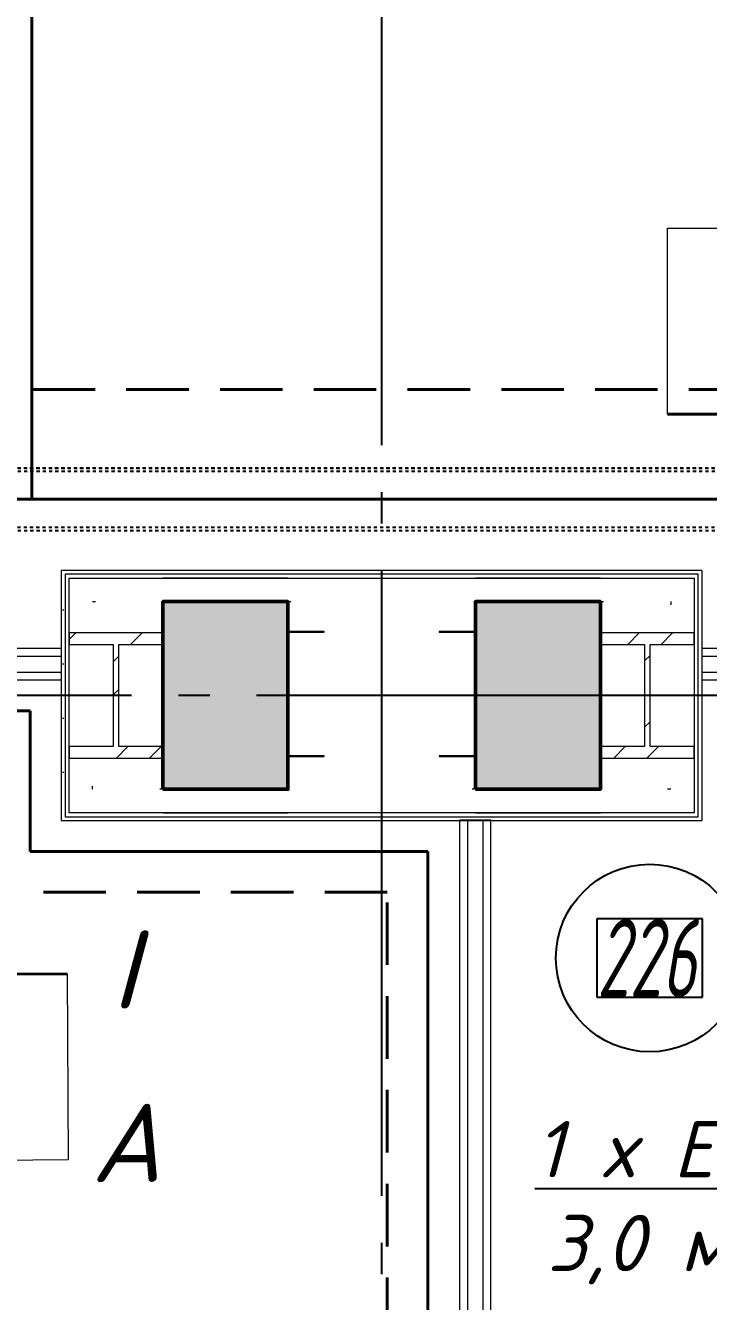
# Model space of a CAD drawing. Header units: millimetres. Extents: x 0 to 1286, y 0 to 420.
# Drawn here: x 206.79 to 228.65, y 260.21 to 301.01 of the extents above; entities that cross this region are included whole.
import ezdxf

# ---------------------------------------------------------------- set-up
doc = ezdxf.new("R2010")
doc.units = ezdxf.units.MM
for name, pattern in [('JIS_02_2.0', [3, 2, -1]), ('ГОСТ 2.303 5', [24, 20, -1.5, 1, -1.5]), ('СПКБ-0000-000-АР#002$0$Achse', [2300, 0, -800, 1500, 0])]:
    doc.linetypes.add(name, pattern=pattern)
for name, color, linetype in [('Viewport2ForCustomObjects_0', 7, 'Continuous'), ('Номер помещения', 7, 'Continuous'), ('СПКБ-0000-000-АР#002$0$Двери ArchiCAD', 7, 'Continuous'), ('СПКБ-0000-000-АР#002$0$Колонны новые', 7, 'Continuous'), ('СПКБ-0000-000-АР#002$0$Колонны существующие', 7, 'Continuous'), ('СПКБ-0000-000-АР#002$0$Стены', 7, 'Continuous'), ('Строительные оси', 7, 'Continuous'), ('ЭМ_ЛОТКИ', 3, 'JIS_02_2.0'), ('ЭО_АВАРИЙНОЕ ОСВЕЩЕНИЕ', 7, 'Continuous'), ('ЭО_РАБОЧЕЕ ОСВЕЩЕНИЕ', 7, 'Continuous')]:
    doc.layers.add(name, color=color, linetype=linetype)
for name, color, linetype, lineweight, true_color in [('СПКБ-0000-000-АР#002$0$Двери ArchiCAD_Ном._пера__161', 7, 'Continuous', 13, 0xe11606), ('СПКБ-0000-000-АР#002$0$Двери ArchiCAD_Ном._пера__23', 7, 'Continuous', 35, 0xff6600), ('СПКБ-0000-000-АР#002$0$Двери ArchiCAD_Ном._пера__3', 7, 'Continuous', 18, 0xff6600), ('СПКБ-0000-000-АР#002$0$Колонны новые_Ном._пера__108', 7, 'Continuous', 13, 0xfd8379), ('СПКБ-0000-000-АР#002$0$Колонны существующие_Ном._пера__102', 7, 'Continuous', 13, 0xcccccc), ('СПКБ-0000-000-АР#002$0$Стены_Ном._пера__161', 7, 'Continuous', 13, 0xe11606), ('СПКБ-0000-000-АР#002$0$Стены_Ном._пера__68', 7, 'Continuous', 20, 0xfd4435)]:
    doc.layers.add(name, color=color, linetype=linetype, lineweight=lineweight, true_color=true_color)
for name, color, linetype, lineweight in [('СПКБ-0000-000-АР#002$0$Колонны новые_Ном._пера__20', 1, 'Continuous', 20), ('СПКБ-0000-000-АР#002$0$Колонны существующие_Ном._пера__141', 7, 'Continuous', 50), ('СПКБ-0000-000-АР#002$0$Стены_Ном._пера__1', 7, 'Continuous', 13), ('СПКБ-0000-000-АР#002$0$Стены_Ном._пера__20', 1, 'Continuous', 20)]:
    doc.layers.add(name, color=color, linetype=linetype, lineweight=lineweight)
doc.styles.add('1.8', font='isocpeui.ttf', dxfattribs={"height": 1.8})
doc.styles.add('2.5', font='isocpeui.ttf')
doc.styles.add('CustomTextStyle33', font='isocpeui.ttf', dxfattribs={"width": 0.608174, "height": 2.5})
pattern_1 = [(0, (0, 0), (0, 75), [0, -75])]
pattern_2 = [(0, (0, 0), (0, 173.2051), [0, -100]), (0, (50, 86.6), (0, 173.2051), [0, -100])]
pattern_3 = [(45, (0, 0), (-159.099, 159.099), []), (45, (-53.03, 53.03), (-159.099, 159.099), [])]

# ---------------------------------------------------------------- blocks, each defined once
blk = doc.blocks.new('*U672')
at = {"color": 0, "linetype": 'ByBlock', "lineweight": -2}
for p, q in [((-100, -31), (-100, -27000)), ((-100, -27000), (-100, -31)), ((-90, -27000), (-90, -31)), ((90, -31), (90, -27000)), ((100, -27000), (100, -31)), ((100, -27000), (100, -31))]:
    blk.add_line(p, q, dxfattribs=at)
blk = doc.blocks.new('*E728')
at = {"layer": 'Номер помещения', "color": 7, "linetype": 'Continuous', "true_color": 0xffffff}
for p, q in [((-109.305, 151.712), (-112.68, 151.712)), ((-112.68, 151.712), (-112.68, 149.212)), ((-109.305, 149.212), (-109.305, 151.712)), ((-112.68, 149.212), (-109.305, 149.212)), ((-112.68, 149.212), (-112.68, 149.212))]:
    blk.add_line(p, q, dxfattribs=at)
at = {"layer": 'Номер помещения', "color": 6, "linetype": 'Continuous'}
blk.add_circle((-110.992, 150.462), 3, dxfattribs=at)
at = {"layer": 'Строительные оси', "color": 3, "linetype": 'ГОСТ 2.303 5', "lineweight": 25}
for p, q in [((-119.569, 258.857), (-119.569, -45.143)), ((280.431, 158.857), (-283.569, 158.857))]:
    blk.add_line(p, q, dxfattribs=at)
at = {"layer": 'ЭО_АВАРИЙНОЕ ОСВЕЩЕНИЕ', "color": 1, "linetype": 'JIS_02_2.0', "lineweight": 40}
for p, q in [((-151.738, 168.638), (-8.537, 168.638)), ((-119.388, 152.567), (-132.108, 152.567)), ((-119.388, 132.242), (-119.388, 152.567))]:
    blk.add_line(p, q, dxfattribs=at)
at = {"layer": 'ЭО_АВАРИЙНОЕ ОСВЕЩЕНИЕ', "color": 1, "lineweight": 40}
blk.add_line((-135.577, 149.923), (-129.627, 149.954), dxfattribs=at)
at = {"layer": 'ЭО_АВАРИЙНОЕ ОСВЕЩЕНИЕ', "color": 7, "lineweight": 0}
for p, q in [((-129.627, 149.954), (-129.596, 144.004)), ((-129.596, 144.004), (-135.546, 143.973))]:
    blk.add_line(p, q, dxfattribs=at)
at = {"layer": 'ЭО_РАБОЧЕЕ ОСВЕЩЕНИЕ', "color": 5, "lineweight": 40}
for p, q in [((-130.763, 182.05), (-130.763, 165.131)), ((-104.471, 167.849), (-110.421, 167.847)), ((-158.588, 165.131), (-130.763, 165.131)), ((-130.763, 165.131), (-106.695, 165.131)), ((-130.808, 158.361), (-157.588, 158.361)), ((-130.808, 153.867), (-130.808, 158.361)), ((-118.088, 153.867), (-130.808, 153.867)), ((-118.088, 133.542), (-118.088, 153.867))]:
    blk.add_line(p, q, dxfattribs=at)
at = {"layer": 'ЭО_РАБОЧЕЕ ОСВЕЩЕНИЕ', "color": 7, "lineweight": 0}
for p, q in [((-110.423, 173.797), (-104.473, 173.799)), ((-110.421, 167.847), (-110.423, 173.797))]:
    blk.add_line(p, q, dxfattribs=at)
at = {"layer": 'Номер помещения', "linetype": 'Continuous', "style": 'CustomTextStyle33', "width": 0.608174}
blk.add_text('226', height=2.5, dxfattribs=at).set_placement((-112.68, 149.212))
blk = doc.blocks.new('СПКБ-0000-000-АР#002$0$Однопольная Дверь 19_3')
at = {"layer": 'СПКБ-0000-000-АР#002$0$Двери ArchiCAD_Ном._пера__161', "color": 12, "linetype": 'Continuous', "lineweight": 13, "true_color": 0xe11606}
for p, q in [((-450, 0), (-487, 0)), ((-450, 0), (-450, -25)), ((450, 0), (450, -25)), ((450, 0), (487, 0)), ((-450, -25), (-450, -75)), ((450, -25), (450, -75)), ((-450, -75), (-450, -100)), ((450, -75), (450, -100)), ((-450, -100), (-487, -100)), ((450, -100), (487, -100))]:
    blk.add_line(p, q, dxfattribs=at)
at = {"layer": 'СПКБ-0000-000-АР#002$0$Двери ArchiCAD_Ном._пера__23', "color": 30, "linetype": 'Continuous', "lineweight": 35, "true_color": 0xff6600}
for p, q in [((-410, 0), (-450, 0)), ((-450, 0), (-450, -115)), ((-410, -115), (-410, 0)), ((450, 0), (410, 0)), ((410, 0), (410, -115)), ((450, -115), (450, 0)), ((-450, -115), (-410, -115)), ((410, -115), (450, -115))]:
    blk.add_line(p, q, dxfattribs=at)
at = {"layer": 'СПКБ-0000-000-АР#002$0$Двери ArchiCAD_Ном._пера__3', "color": 30, "linetype": 'Continuous', "lineweight": 18, "true_color": 0xff6600}
blk.add_line((410, 0), (-300.1, 410), dxfattribs=at)
blk.add_arc((410, 0), 820, 150, 180, dxfattribs=at)
blk = doc.blocks.new('СПКБ-0000-000-АР#002$0$Стена_20', base_point=(-10932.9, 16035.7))
at = {"layer": 'СПКБ-0000-000-АР#002$0$Стены_Ном._пера__161', "linetype": 'Continuous', "lineweight": 13, "true_color": 0xe11606}
h = blk.add_hatch(dxfattribs=at)
h.set_pattern_fill('ГИПС', color=12, style=0, pattern_type=2)
h.set_pattern_definition(pattern_1)
h.paths.add_polyline_path([(-10606.6, 16035.7), (-10932.9, 16035.7), (-10932.9, 16010.7), (-10606.6, 16010.7)])
h = blk.add_hatch(dxfattribs=at)
h.set_pattern_fill('ГИПС', color=12, style=0, pattern_type=2)
h.set_pattern_definition(pattern_1)
h.paths.add_polyline_path([(-9054.4, 16035.7), (-9706.6, 16035.7), (-9706.6, 16010.7), (-9054.4, 16010.7)])
h = blk.add_hatch(dxfattribs=at)
h.set_pattern_fill('ГИПС', color=12, style=0, pattern_type=2)
h.set_pattern_definition(pattern_1)
h.paths.add_polyline_path([(-10932.9, 15935.7), (-10606.6, 15935.7), (-10606.6, 15960.7), (-10932.9, 15960.7)])
h = blk.add_hatch(dxfattribs=at)
h.set_pattern_fill('ГИПС', color=12, style=0, pattern_type=2)
h.set_pattern_definition(pattern_1)
h.paths.add_polyline_path([(-9706.6, 15960.7), (-9706.6, 15935.7), (-9054.4, 15935.7), (-9054.4, 15960.7)])
at = {"layer": 'СПКБ-0000-000-АР#002$0$Стены_Ном._пера__161', "color": 12, "linetype": 'Continuous', "lineweight": 13, "true_color": 0xe11606}
for p, q in [((-10606.6, 16035.7), (-10643.6, 16035.7)), ((-10606.6, 16035.7), (-10606.6, 16010.7)), ((-9706.6, 16035.7), (-9669.6, 16035.7)), ((-9706.6, 16035.7), (-9706.6, 16010.7)), ((-10606.6, 16010.7), (-10932.9, 16010.7)), ((-10606.6, 16010.7), (-10606.6, 15960.7)), ((-9054.4, 16010.7), (-9706.6, 16010.7)), ((-9706.6, 16010.7), (-9706.6, 15960.7)), ((-10932.9, 15960.7), (-10606.6, 15960.7)), ((-10606.6, 15960.7), (-10606.6, 15935.7)), ((-9706.6, 15960.7), (-9054.4, 15960.7)), ((-9706.6, 15960.7), (-9706.6, 15935.7)), ((-10606.6, 15935.7), (-10643.6, 15935.7)), ((-9706.6, 15935.7), (-9669.6, 15935.7))]:
    blk.add_line(p, q, dxfattribs=at)
at = {"layer": 'СПКБ-0000-000-АР#002$0$Стены_Ном._пера__161', "color": 12, "linetype": 'Continuous', "lineweight": 13, "true_color": 0xe11606, "flags": 128}
for points in [[(-10606.6, 16035.7), (-10932.9, 16035.7)], [(-10932.9, 16035.7), (-10932.9, 15935.7)], [(-9054.4, 16035.7), (-9706.6, 16035.7)], [(-9054.4, 15935.7), (-9054.4, 16035.7)], [(-10932.9, 15935.7), (-10606.6, 15935.7)], [(-9706.6, 15935.7), (-9054.4, 15935.7)]]:
    blk.add_lwpolyline(points, dxfattribs=at)
at = {"layer": 'СПКБ-0000-000-АР#002$0$Двери ArchiCAD', "color": 21, "linetype": 'Continuous', "lineweight": 18, "true_color": 0xff9955, "zscale": 1000}
blk.add_blockref('СПКБ-0000-000-АР#002$0$Однопольная Дверь 19_3', (-10156.6, 16035.7), dxfattribs=at)
blk = doc.blocks.new('СПКБ-0000-000-АР#002$0$Двупольная Дверь 19_2')
at = {"layer": 'СПКБ-0000-000-АР#002$0$Двери ArchiCAD_Ном._пера__161', "color": 12, "linetype": 'Continuous', "lineweight": 13, "true_color": 0xe11606}
for p, q in [((-650, -15), (-687, -15)), ((-650, -40), (-650, -15)), ((-650, -90), (-650, -40)), ((650, -40), (650, -15)), ((650, -15), (687, -15)), ((650, -90), (650, -40)), ((-650, -115), (-687, -115)), ((-650, -115), (-650, -90)), ((650, -115), (650, -90)), ((650, -115), (687, -115))]:
    blk.add_line(p, q, dxfattribs=at)
at = {"layer": 'СПКБ-0000-000-АР#002$0$Двери ArchiCAD_Ном._пера__23', "color": 30, "linetype": 'Continuous', "lineweight": 35, "true_color": 0xff6600}
for p, q in [((-610, 0), (-650, 0)), ((-650, 0), (-650, -115)), ((-610, -115), (-610, 0)), ((650, 0), (610, 0)), ((610, 0), (610, -115)), ((650, -115), (650, 0)), ((-650, -115), (-610, -115)), ((610, -115), (650, -115))]:
    blk.add_line(p, q, dxfattribs=at)
at = {"layer": 'СПКБ-0000-000-АР#002$0$Двери ArchiCAD_Ном._пера__3', "color": 30, "linetype": 'Continuous', "lineweight": 18, "true_color": 0xff6600}
for p, q in [((-610, 0), (-81.7, 305)), ((610, 0), (81.7, 305))]:
    blk.add_line(p, q, dxfattribs=at)
for centre, start, end in [((-610, 0), 0, 30), ((610, 0), 150, 180)]:
    blk.add_arc(centre, 610, start, end, dxfattribs=at)
blk = doc.blocks.new('СПКБ-0000-000-АР#002$0$Стена_46', base_point=(-16616.9, 15985.7))
at = {"layer": 'СПКБ-0000-000-АР#002$0$Стены_Ном._пера__161', "linetype": 'Continuous', "lineweight": 13, "true_color": 0xe11606}
h = blk.add_hatch(dxfattribs=at)
h.set_pattern_fill('ГИПС', color=12, style=0, pattern_type=2)
h.set_pattern_definition(pattern_1)
h.paths.add_polyline_path([(-15708, 16035.7), (-16516.9, 16035.7), (-16516.9, 16010.7), (-15708, 16010.7)])
h = blk.add_hatch(dxfattribs=at)
h.set_pattern_fill('ГИПС', color=12, style=0, pattern_type=2)
h.set_pattern_definition(pattern_1)
h.paths.add_polyline_path([(-12980.8, 16035.7), (-14408, 16035.7), (-14408, 16010.7), (-12980.8, 16010.7)])
h = blk.add_hatch(dxfattribs=at)
h.set_pattern_fill('ГИПС', color=12, style=0, pattern_type=2)
h.set_pattern_definition(pattern_1)
h.paths.add_polyline_path([(-16516.9, 15935.7), (-15708, 15935.7), (-15708, 15960.7), (-16516.9, 15960.7)])
h = blk.add_hatch(dxfattribs=at)
h.set_pattern_fill('ГИПС', color=12, style=0, pattern_type=2)
h.set_pattern_definition(pattern_1)
h.paths.add_polyline_path([(-14408, 15935.7), (-12980.8, 15935.7), (-12980.8, 15960.7), (-14408, 15960.7)])
at = {"layer": 'СПКБ-0000-000-АР#002$0$Стены_Ном._пера__161', "color": 12, "linetype": 'Continuous', "lineweight": 13, "true_color": 0xe11606}
for p, q in [((-15708, 16035.7), (-15745, 16035.7)), ((-15708, 16010.7), (-15708, 16035.7)), ((-14408, 16035.7), (-14371, 16035.7)), ((-14408, 16010.7), (-14408, 16035.7)), ((-15708, 16010.7), (-16516.9, 16010.7)), ((-15708, 15960.7), (-15708, 16010.7)), ((-12980.8, 16010.7), (-14408, 16010.7)), ((-14408, 15960.7), (-14408, 16010.7)), ((-16516.9, 15960.7), (-15708, 15960.7)), ((-15708, 15935.7), (-15708, 15960.7)), ((-14408, 15960.7), (-12980.8, 15960.7)), ((-14408, 15935.7), (-14408, 15960.7)), ((-15708, 15935.7), (-15745, 15935.7)), ((-14408, 15935.7), (-14371, 15935.7))]:
    blk.add_line(p, q, dxfattribs=at)
at = {"layer": 'СПКБ-0000-000-АР#002$0$Стены_Ном._пера__161', "color": 12, "linetype": 'Continuous', "lineweight": 13, "true_color": 0xe11606, "flags": 128}
for points in [[(-15708, 16035.7), (-16516.9, 16035.7)], [(-16516.9, 16035.7), (-16516.9, 15935.7)], [(-12980.8, 16035.7), (-14408, 16035.7)], [(-12980.8, 15935.7), (-12980.8, 16035.7)], [(-16516.9, 15935.7), (-15708, 15935.7)], [(-14408, 15935.7), (-12980.8, 15935.7)]]:
    blk.add_lwpolyline(points, dxfattribs=at)
at = {"layer": 'СПКБ-0000-000-АР#002$0$Двери ArchiCAD', "color": 21, "linetype": 'Continuous', "lineweight": 18, "true_color": 0xff9955, "zscale": 1000}
blk.add_blockref('СПКБ-0000-000-АР#002$0$Двупольная Дверь 19_2', (-15058, 16050.7), dxfattribs=at)
blk = doc.blocks.new('СПКБ-0000-000-АР#002$0$Стена_66', base_point=(-11707.3, 13453.2))
at = {"layer": 'СПКБ-0000-000-АР#002$0$Стены_Ном._пера__161', "linetype": 'Continuous', "lineweight": 13, "true_color": 0xe11606}
h = blk.add_hatch(dxfattribs=at)
h.set_pattern_fill('ГИПС', color=12, style=0, pattern_type=2)
h.set_pattern_definition(pattern_1)
h.paths.add_polyline_path([(-11707.3, 15486.7), (-11707.3, 13453.2), (-11682.3, 13478.2), (-11682.3, 15486.7)])
h = blk.add_hatch(dxfattribs=at)
h.set_pattern_fill('ГИПС', color=12, style=0, pattern_type=2)
h.set_pattern_definition(pattern_1)
h.paths.add_polyline_path([(-11607.3, 13553.2), (-11607.3, 15486.7), (-11632.3, 15486.7), (-11632.3, 13528.2)])
at = {"layer": 'СПКБ-0000-000-АР#002$0$Стены_Ном._пера__161', "color": 12, "linetype": 'Continuous', "lineweight": 13, "true_color": 0xe11606}
for p, q in [((-11682.3, 15486.7), (-11682.3, 13478.2)), ((-11632.3, 13528.2), (-11632.3, 15486.7))]:
    blk.add_line(p, q, dxfattribs=at)
at = {"layer": 'СПКБ-0000-000-АР#002$0$Стены_Ном._пера__161', "color": 12, "linetype": 'Continuous', "lineweight": 13, "true_color": 0xe11606, "flags": 128}
for points in [[(-11607.3, 15486.7), (-11707.3, 15486.7)], [(-11707.3, 15486.7), (-11707.3, 13453.2)], [(-11607.3, 13553.2), (-11607.3, 15486.7)]]:
    blk.add_lwpolyline(points, dxfattribs=at)
blk = doc.blocks.new('СПКБ-0000-000-АР#002$0$Стена_212', base_point=(-12881.8, 15585.7))
at = {"layer": 'СПКБ-0000-000-АР#002$0$Стены_Ном._пера__20', "linetype": 'Continuous', "lineweight": 20}
h = blk.add_hatch(dxfattribs=at)
h.set_pattern_fill('ШТУКАТУРКА', color=1, style=0, pattern_type=2)
h.set_pattern_definition(pattern_2)
h.paths.add_polyline_path([(-12656.9, 15510.7), (-12956.8, 15510.7), (-12969.8, 15497.7), (-12656.9, 15497.7)])
h = blk.add_hatch(dxfattribs=at)
h.set_pattern_fill('ШТУКАТУРКА', color=1, style=0, pattern_type=2)
h.set_pattern_definition(pattern_2)
h.paths.add_polyline_path([(-12656.9, 15497.7), (-12256.9, 15497.7), (-12256.9, 15510.7), (-12656.9, 15510.7)])
h = blk.add_hatch(dxfattribs=at)
h.set_pattern_fill('ШТУКАТУРКА', color=1, style=0, pattern_type=2)
h.set_pattern_definition(pattern_2)
h.paths.add_polyline_path([(-11656.9, 15510.7), (-12256.9, 15510.7), (-12256.9, 15497.7), (-11656.9, 15497.7)])
h = blk.add_hatch(dxfattribs=at)
h.set_pattern_fill('ШТУКАТУРКА', color=1, style=0, pattern_type=2)
h.set_pattern_definition(pattern_2)
h.paths.add_polyline_path([(-11656.9, 15497.7), (-11256.9, 15497.7), (-11256.9, 15510.7), (-11656.9, 15510.7)])
h = blk.add_hatch(dxfattribs=at)
h.set_pattern_fill('ШТУКАТУРКА', color=1, style=0, pattern_type=2)
h.set_pattern_definition(pattern_2)
h.paths.add_polyline_path([(-10956.9, 15510.7), (-11256.9, 15510.7), (-11256.9, 15497.7), (-10943.9, 15497.7)])
h = blk.add_hatch(dxfattribs=at)
h.set_pattern_fill('ШТУКАТУРКА', color=1, style=0, pattern_type=2)
h.set_pattern_definition(pattern_2)
h.paths.add_polyline_path([(-12981.8, 15485.7), (-12656.9, 15485.7), (-12656.9, 15497.7), (-12969.8, 15497.7)])
h = blk.add_hatch(dxfattribs=at)
h.set_pattern_fill('ШТУКАТУРКА', color=1, style=0, pattern_type=2)
h.set_pattern_definition(pattern_2)
h.paths.add_polyline_path([(-12656.9, 15485.7), (-12256.9, 15485.7), (-12256.9, 15497.7), (-12656.9, 15497.7)])
h = blk.add_hatch(dxfattribs=at)
h.set_pattern_fill('ШТУКАТУРКА', color=1, style=0, pattern_type=2)
h.set_pattern_definition(pattern_2)
h.paths.add_polyline_path([(-12256.9, 15485.7), (-11656.9, 15485.7), (-11656.9, 15497.7), (-12256.9, 15497.7)])
h = blk.add_hatch(dxfattribs=at)
h.set_pattern_fill('ШТУКАТУРКА', color=1, style=0, pattern_type=2)
h.set_pattern_definition(pattern_2)
h.paths.add_polyline_path([(-11656.9, 15485.7), (-11256.9, 15485.7), (-11256.9, 15497.7), (-11656.9, 15497.7)])
h = blk.add_hatch(dxfattribs=at)
h.set_pattern_fill('ШТУКАТУРКА', color=1, style=0, pattern_type=2)
h.set_pattern_definition(pattern_2)
h.paths.add_polyline_path([(-11256.9, 15485.7), (-10931.9, 15485.7), (-10943.9, 15497.7), (-11256.9, 15497.7)])
at = {"layer": 'СПКБ-0000-000-АР#002$0$Стены_Ном._пера__1', "color": 7, "linetype": 'СПКБ-0000-000-АР#002$0$Achse', "lineweight": 13, "flags": 128}
for points in [[(-12656.9, 15585.7), (-12881.8, 15585.7)], [(-11656.9, 15585.7), (-12256.9, 15585.7)], [(-11031.9, 15585.7), (-11256.9, 15585.7)]]:
    blk.add_lwpolyline(points, dxfattribs=at)
at = {"layer": 'СПКБ-0000-000-АР#002$0$Стены_Ном._пера__20', "color": 1, "linetype": 'Continuous', "lineweight": 20, "flags": 128}
blk.add_lwpolyline([(-12981.8, 15485.7), (-10931.9, 15485.7)], dxfattribs=at)
at = {"layer": 'СПКБ-0000-000-АР#002$0$Стены_Ном._пера__68', "color": 20, "linetype": 'Continuous', "lineweight": 20, "true_color": 0xfd4435}
for p, q in [((-12656.9, 15510.7), (-12956.8, 15510.7)), ((-12656.9, 15510.7), (-12256.9, 15510.7)), ((-12256.9, 15510.7), (-12656.9, 15510.7)), ((-11656.9, 15510.7), (-12256.9, 15510.7)), ((-11656.9, 15510.7), (-11256.9, 15510.7)), ((-11256.9, 15510.7), (-11656.9, 15510.7)), ((-10956.9, 15510.7), (-11256.9, 15510.7)), ((-12969.8, 15497.7), (-12656.9, 15497.7)), ((-12656.9, 15497.7), (-12256.9, 15497.7)), ((-12256.9, 15497.7), (-11656.9, 15497.7)), ((-11656.9, 15497.7), (-11256.9, 15497.7)), ((-11256.9, 15497.7), (-10943.9, 15497.7))]:
    blk.add_line(p, q, dxfattribs=at)
blk = doc.blocks.new('СПКБ-0000-000-АР#002$0$Стена_213', base_point=(-12881.8, 15585.7))
at = {"layer": 'СПКБ-0000-000-АР#002$0$Стены_Ном._пера__20', "linetype": 'Continuous', "lineweight": 20}
h = blk.add_hatch(dxfattribs=at)
h.set_pattern_fill('ШТУКАТУРКА', color=1, style=0, pattern_type=2)
h.set_pattern_definition(pattern_2)
h.paths.add_polyline_path([(-12981.8, 16285.7), (-12981.8, 15485.7), (-12969.8, 15497.7), (-12969.8, 16273.7)])
h = blk.add_hatch(dxfattribs=at)
h.set_pattern_fill('ШТУКАТУРКА', color=1, style=0, pattern_type=2)
h.set_pattern_definition(pattern_2)
h.paths.add_polyline_path([(-12956.8, 15510.7), (-12956.8, 16260.7), (-12969.8, 16273.7), (-12969.8, 15497.7)])
at = {"layer": 'СПКБ-0000-000-АР#002$0$Стены_Ном._пера__1', "color": 7, "linetype": 'СПКБ-0000-000-АР#002$0$Achse', "lineweight": 13, "flags": 128}
blk.add_lwpolyline([(-12881.8, 15585.7), (-12881.8, 16185.7)], dxfattribs=at)
at = {"layer": 'СПКБ-0000-000-АР#002$0$Стены_Ном._пера__20', "color": 1, "linetype": 'Continuous', "lineweight": 20, "flags": 128}
blk.add_lwpolyline([(-12981.8, 16285.7), (-12981.8, 15485.7)], dxfattribs=at)
at = {"layer": 'СПКБ-0000-000-АР#002$0$Стены_Ном._пера__68', "color": 20, "linetype": 'Continuous', "lineweight": 20, "true_color": 0xfd4435}
for p, q in [((-12969.8, 16273.7), (-12969.8, 15497.7)), ((-12956.8, 15510.7), (-12956.8, 16260.7))]:
    blk.add_line(p, q, dxfattribs=at)
blk = doc.blocks.new('СПКБ-0000-000-АР#002$0$Стена_214', base_point=(-12881.8, 16185.7))
at = {"layer": 'СПКБ-0000-000-АР#002$0$Стены_Ном._пера__20', "linetype": 'Continuous', "lineweight": 20}
h = blk.add_hatch(dxfattribs=at)
h.set_pattern_fill('ШТУКАТУРКА', color=1, style=0, pattern_type=2)
h.set_pattern_definition(pattern_2)
h.paths.add_polyline_path([(-12656.9, 16285.7), (-12981.8, 16285.7), (-12969.8, 16273.7), (-12656.9, 16273.7)])
h = blk.add_hatch(dxfattribs=at)
h.set_pattern_fill('ШТУКАТУРКА', color=1, style=0, pattern_type=2)
h.set_pattern_definition(pattern_2)
h.paths.add_polyline_path([(-12256.9, 16285.7), (-12656.9, 16285.7), (-12656.9, 16273.7), (-12256.9, 16273.7)])
h = blk.add_hatch(dxfattribs=at)
h.set_pattern_fill('ШТУКАТУРКА', color=1, style=0, pattern_type=2)
h.set_pattern_definition(pattern_2)
h.paths.add_polyline_path([(-11656.9, 16285.7), (-12256.9, 16285.7), (-12256.9, 16273.7), (-11656.9, 16273.7)])
h = blk.add_hatch(dxfattribs=at)
h.set_pattern_fill('ШТУКАТУРКА', color=1, style=0, pattern_type=2)
h.set_pattern_definition(pattern_2)
h.paths.add_polyline_path([(-11256.9, 16285.7), (-11656.9, 16285.7), (-11656.9, 16273.7), (-11256.9, 16273.7)])
h = blk.add_hatch(dxfattribs=at)
h.set_pattern_fill('ШТУКАТУРКА', color=1, style=0, pattern_type=2)
h.set_pattern_definition(pattern_2)
h.paths.add_polyline_path([(-10931.9, 16285.7), (-11256.9, 16285.7), (-11256.9, 16273.7), (-10943.9, 16273.7)])
h = blk.add_hatch(dxfattribs=at)
h.set_pattern_fill('ШТУКАТУРКА', color=1, style=0, pattern_type=2)
h.set_pattern_definition(pattern_2)
h.paths.add_polyline_path([(-12956.8, 16260.7), (-12656.9, 16260.7), (-12656.9, 16273.7), (-12969.8, 16273.7)])
h = blk.add_hatch(dxfattribs=at)
h.set_pattern_fill('ШТУКАТУРКА', color=1, style=0, pattern_type=2)
h.set_pattern_definition(pattern_2)
h.paths.add_polyline_path([(-12256.9, 16273.7), (-12656.9, 16273.7), (-12656.9, 16260.7), (-12256.9, 16260.7)])
h = blk.add_hatch(dxfattribs=at)
h.set_pattern_fill('ШТУКАТУРКА', color=1, style=0, pattern_type=2)
h.set_pattern_definition(pattern_2)
h.paths.add_polyline_path([(-12256.9, 16260.7), (-11656.9, 16260.7), (-11656.9, 16273.7), (-12256.9, 16273.7)])
h = blk.add_hatch(dxfattribs=at)
h.set_pattern_fill('ШТУКАТУРКА', color=1, style=0, pattern_type=2)
h.set_pattern_definition(pattern_2)
h.paths.add_polyline_path([(-11256.9, 16273.7), (-11656.9, 16273.7), (-11656.9, 16260.7), (-11256.9, 16260.7)])
h = blk.add_hatch(dxfattribs=at)
h.set_pattern_fill('ШТУКАТУРКА', color=1, style=0, pattern_type=2)
h.set_pattern_definition(pattern_2)
h.paths.add_polyline_path([(-11256.9, 16260.7), (-10956.9, 16260.7), (-10943.9, 16273.7), (-11256.9, 16273.7)])
at = {"layer": 'СПКБ-0000-000-АР#002$0$Стены_Ном._пера__1', "color": 7, "linetype": 'СПКБ-0000-000-АР#002$0$Achse', "lineweight": 13, "flags": 128}
for points in [[(-12881.8, 16185.7), (-12656.9, 16185.7)], [(-12256.9, 16185.7), (-11656.9, 16185.7)], [(-11256.9, 16185.7), (-11031.9, 16185.7)]]:
    blk.add_lwpolyline(points, dxfattribs=at)
at = {"layer": 'СПКБ-0000-000-АР#002$0$Стены_Ном._пера__20', "color": 1, "linetype": 'Continuous', "lineweight": 20, "flags": 128}
blk.add_lwpolyline([(-10931.9, 16285.7), (-12981.8, 16285.7)], dxfattribs=at)
at = {"layer": 'СПКБ-0000-000-АР#002$0$Стены_Ном._пера__68', "color": 20, "linetype": 'Continuous', "lineweight": 20, "true_color": 0xfd4435}
for p, q in [((-12656.9, 16273.7), (-12969.8, 16273.7)), ((-12956.8, 16260.7), (-12656.9, 16260.7)), ((-12256.9, 16273.7), (-12656.9, 16273.7)), ((-12256.9, 16260.7), (-12656.9, 16260.7)), ((-12656.9, 16260.7), (-12256.9, 16260.7)), ((-11656.9, 16273.7), (-12256.9, 16273.7)), ((-12256.9, 16260.7), (-11656.9, 16260.7)), ((-11256.9, 16273.7), (-11656.9, 16273.7)), ((-11256.9, 16260.7), (-11656.9, 16260.7)), ((-11656.9, 16260.7), (-11256.9, 16260.7)), ((-10943.9, 16273.7), (-11256.9, 16273.7)), ((-11256.9, 16260.7), (-10956.9, 16260.7))]:
    blk.add_line(p, q, dxfattribs=at)
blk = doc.blocks.new('СПКБ-0000-000-АР#002$0$Стена_215', base_point=(-11031.9, 15585.7))
at = {"layer": 'СПКБ-0000-000-АР#002$0$Стены_Ном._пера__20', "linetype": 'Continuous', "lineweight": 20}
h = blk.add_hatch(dxfattribs=at)
h.set_pattern_fill('ШТУКАТУРКА', color=1, style=0, pattern_type=2)
h.set_pattern_definition(pattern_2)
h.paths.add_polyline_path([(-10931.9, 15485.7), (-10931.9, 16285.7), (-10943.9, 16273.7), (-10943.9, 15497.7)])
h = blk.add_hatch(dxfattribs=at)
h.set_pattern_fill('ШТУКАТУРКА', color=1, style=0, pattern_type=2)
h.set_pattern_definition(pattern_2)
h.paths.add_polyline_path([(-10956.9, 16260.7), (-10956.9, 15510.7), (-10943.9, 15497.7), (-10943.9, 16273.7)])
at = {"layer": 'СПКБ-0000-000-АР#002$0$Стены_Ном._пера__1', "color": 7, "linetype": 'СПКБ-0000-000-АР#002$0$Achse', "lineweight": 13, "flags": 128}
blk.add_lwpolyline([(-11031.9, 16185.7), (-11031.9, 15585.7)], dxfattribs=at)
at = {"layer": 'СПКБ-0000-000-АР#002$0$Стены_Ном._пера__20', "color": 1, "linetype": 'Continuous', "lineweight": 20, "flags": 128}
blk.add_lwpolyline([(-10931.9, 15485.7), (-10931.9, 16285.7)], dxfattribs=at)
at = {"layer": 'СПКБ-0000-000-АР#002$0$Стены_Ном._пера__68', "color": 20, "linetype": 'Continuous', "lineweight": 20, "true_color": 0xfd4435}
for p, q in [((-10956.9, 16260.7), (-10956.9, 15510.7)), ((-10943.9, 15497.7), (-10943.9, 16273.7))]:
    blk.add_line(p, q, dxfattribs=at)
blk = doc.blocks.new('СПКБ-0000-000-АР#002$0$Колонна_67', base_point=(-11106.9, 15885.7))
at = {"layer": 'СПКБ-0000-000-АР#002$0$Колонны новые_Ном._пера__108', "linetype": 'Continuous', "lineweight": 13, "true_color": 0xfd8379}
h = blk.add_hatch(dxfattribs=at)
h.set_pattern_fill('СТАЛЬ', color=11, style=0, pattern_type=2)
h.set_pattern_definition(pattern_3)
h.paths.add_polyline_path([(-11256.9, 15685.7), (-10956.9, 15685.7), (-10956.9, 15722.4), (-11098.1, 15722.4), (-11098.1, 16049.1), (-10956.9, 16049.1), (-10956.9, 16085.7), (-11256.9, 16085.7), (-11256.9, 16049.1), (-11115.6, 16049.1), (-11115.6, 15722.4), (-11256.9, 15722.4)])
at = {"layer": 'СПКБ-0000-000-АР#002$0$Колонны новые_Ном._пера__20', "color": 1, "linetype": 'Continuous', "lineweight": 20}
for p, q in [((-10956.9, 16085.7), (-11256.9, 16085.7)), ((-11256.9, 16085.7), (-11256.9, 16049.1)), ((-10956.9, 16049.1), (-10956.9, 16085.7)), ((-11256.9, 16049.1), (-11115.6, 16049.1)), ((-11115.6, 16049.1), (-11115.6, 15722.4)), ((-11098.1, 15722.4), (-11098.1, 16049.1)), ((-11098.1, 16049.1), (-10956.9, 16049.1)), ((-11115.6, 15722.4), (-11256.9, 15722.4)), ((-11256.9, 15722.4), (-11256.9, 15685.7)), ((-10956.9, 15722.4), (-11098.1, 15722.4)), ((-10956.9, 15685.7), (-10956.9, 15722.4)), ((-11256.9, 15685.7), (-10956.9, 15685.7))]:
    blk.add_line(p, q, dxfattribs=at)
blk = doc.blocks.new('СПКБ-0000-000-АР#002$0$Колонна_68', base_point=(-11713.9, 15690.3))
at = {"layer": 'СПКБ-0000-000-АР#002$0$Колонны новые_Ном._пера__108', "linetype": 'Continuous', "lineweight": 13, "true_color": 0xfd8379}
h = blk.add_hatch(dxfattribs=at)
h.set_pattern_fill('СТАЛЬ', color=11, style=0, pattern_type=2)
h.set_pattern_definition(pattern_3)
h.paths.add_polyline_path([(-11772.8, 16090.3), (-11772.8, 16088.3), (-11659.8, 16088.3), (-11659.8, 15692.3), (-11772.8, 15692.3), (-11772.8, 15690.3), (-11659.8, 15690.3), (-11657.8, 15690.3), (-11657.8, 15692.3), (-11657.8, 16088.3), (-11657.8, 16090.3), (-11659.8, 16090.3)])
at = {"layer": 'СПКБ-0000-000-АР#002$0$Колонны новые_Ном._пера__20', "color": 1, "linetype": 'Continuous', "lineweight": 20}
for p, q in [((-11772.8, 16090.3), (-11772.8, 16088.3)), ((-11659.8, 16090.3), (-11772.8, 16090.3)), ((-11772.8, 16088.3), (-11659.8, 16088.3)), ((-11657.8, 16090.3), (-11659.8, 16090.3)), ((-11659.8, 16088.3), (-11659.8, 15692.3)), ((-11657.8, 16088.3), (-11657.8, 16090.3)), ((-11657.8, 15692.3), (-11657.8, 16088.3)), ((-11659.8, 15692.3), (-11772.8, 15692.3)), ((-11772.8, 15692.3), (-11772.8, 15690.3)), ((-11772.8, 15690.3), (-11659.8, 15690.3)), ((-11659.8, 15690.3), (-11657.8, 15690.3)), ((-11657.8, 15690.3), (-11657.8, 15692.3))]:
    blk.add_line(p, q, dxfattribs=at)
blk = doc.blocks.new('СПКБ-0000-000-АР#002$0$Колонна_69', base_point=(-12199.8, 15690.3))
at = {"layer": 'СПКБ-0000-000-АР#002$0$Колонны новые_Ном._пера__108', "linetype": 'Continuous', "lineweight": 13, "true_color": 0xfd8379}
h = blk.add_hatch(dxfattribs=at)
h.set_pattern_fill('СТАЛЬ', color=11, style=0, pattern_type=2)
h.set_pattern_definition(pattern_3)
h.paths.add_polyline_path([(-12140.9, 16090.3), (-12253.9, 16090.3), (-12255.9, 16090.3), (-12255.9, 16088.3), (-12255.9, 15692.3), (-12255.9, 15690.3), (-12253.9, 15690.3), (-12140.9, 15690.3), (-12140.9, 15692.3), (-12253.9, 15692.3), (-12253.9, 16088.3), (-12140.9, 16088.3)])
at = {"layer": 'СПКБ-0000-000-АР#002$0$Колонны новые_Ном._пера__20', "color": 1, "linetype": 'Continuous', "lineweight": 20}
for p, q in [((-12253.9, 16090.3), (-12255.9, 16090.3)), ((-12255.9, 16090.3), (-12255.9, 16088.3)), ((-12255.9, 16088.3), (-12255.9, 15692.3)), ((-12140.9, 16090.3), (-12253.9, 16090.3)), ((-12253.9, 15692.3), (-12253.9, 16088.3)), ((-12253.9, 16088.3), (-12140.9, 16088.3)), ((-12140.9, 16088.3), (-12140.9, 16090.3)), ((-12255.9, 15692.3), (-12255.9, 15690.3)), ((-12255.9, 15690.3), (-12253.9, 15690.3)), ((-12140.9, 15692.3), (-12253.9, 15692.3)), ((-12253.9, 15690.3), (-12140.9, 15690.3)), ((-12140.9, 15690.3), (-12140.9, 15692.3))]:
    blk.add_line(p, q, dxfattribs=at)
blk = doc.blocks.new('СПКБ-0000-000-АР#002$0$Колонна_70', base_point=(-12806.9, 15885.7))
at = {"layer": 'СПКБ-0000-000-АР#002$0$Колонны новые_Ном._пера__108', "linetype": 'Continuous', "lineweight": 13, "true_color": 0xfd8379}
h = blk.add_hatch(dxfattribs=at)
h.set_pattern_fill('СТАЛЬ', color=11, style=0, pattern_type=2)
h.set_pattern_definition(pattern_3)
h.paths.add_polyline_path([(-12656.9, 15685.7), (-12656.9, 15722.4), (-12798.1, 15722.4), (-12798.1, 16049.1), (-12656.9, 16049.1), (-12656.9, 16085.7), (-12956.9, 16085.7), (-12956.9, 16049.1), (-12815.6, 16049.1), (-12815.6, 15722.4), (-12956.9, 15722.4), (-12956.9, 15685.7)])
at = {"layer": 'СПКБ-0000-000-АР#002$0$Колонны новые_Ном._пера__20', "color": 1, "linetype": 'Continuous', "lineweight": 20}
for p, q in [((-12656.9, 16085.7), (-12956.9, 16085.7)), ((-12956.9, 16085.7), (-12956.9, 16049.1)), ((-12656.9, 16049.1), (-12656.9, 16085.7)), ((-12956.9, 16049.1), (-12815.6, 16049.1)), ((-12815.6, 16049.1), (-12815.6, 15722.4)), ((-12798.1, 15722.4), (-12798.1, 16049.1)), ((-12798.1, 16049.1), (-12656.9, 16049.1)), ((-12815.6, 15722.4), (-12956.9, 15722.4)), ((-12956.9, 15722.4), (-12956.9, 15685.7)), ((-12656.9, 15722.4), (-12798.1, 15722.4)), ((-12656.9, 15685.7), (-12656.9, 15722.4)), ((-12956.9, 15685.7), (-12656.9, 15685.7))]:
    blk.add_line(p, q, dxfattribs=at)
blk = doc.blocks.new('СПКБ-0000-000-АР#002$0$Колонна_118', base_point=(-12456.9, 15885.7))
at = {"layer": 'СПКБ-0000-000-АР#002$0$Колонны существующие_Ном._пера__102', "linetype": 'Continuous', "lineweight": 13, "true_color": 0xcccccc}
blk.add_hatch(color=254, dxfattribs=at).paths.add_polyline_path([(-12656.9, 15585.7), (-12256.9, 15585.7), (-12256.9, 16185.7), (-12656.9, 16185.7)])
at = {"layer": 'СПКБ-0000-000-АР#002$0$Колонны существующие_Ном._пера__141', "color": 7, "linetype": 'Continuous', "lineweight": 50, "flags": 128}
blk.add_lwpolyline([(-12656.9, 15585.7), (-12256.9, 15585.7), (-12256.9, 16185.7), (-12656.9, 16185.7)], close=True, dxfattribs=at)
blk = doc.blocks.new('СПКБ-0000-000-АР#002$0$Колонна_119', base_point=(-11456.9, 15885.7))
at = {"layer": 'СПКБ-0000-000-АР#002$0$Колонны существующие_Ном._пера__102', "linetype": 'Continuous', "lineweight": 13, "true_color": 0xcccccc}
blk.add_hatch(color=254, dxfattribs=at).paths.add_polyline_path([(-11656.9, 15585.7), (-11256.9, 15585.7), (-11256.9, 16185.7), (-11656.9, 16185.7)])
at = {"layer": 'СПКБ-0000-000-АР#002$0$Колонны существующие_Ном._пера__141', "color": 7, "linetype": 'Continuous', "lineweight": 50, "flags": 128}
blk.add_lwpolyline([(-11656.9, 15585.7), (-11256.9, 15585.7), (-11256.9, 16185.7), (-11656.9, 16185.7)], close=True, dxfattribs=at)
blk = doc.blocks.new('*E727')
at = {"layer": 'СПКБ-0000-000-АР#002$0$Колонны новые', "color": 1, "lineweight": 20, "xscale": 0.01, "yscale": 0.01, "zscale": 0.01}
for name, p in [('СПКБ-0000-000-АР#002$0$Колонна_70', (148.25, 207.515)), ('СПКБ-0000-000-АР#002$0$Колонна_69', (154.321, 205.56)), ('СПКБ-0000-000-АР#002$0$Колонна_68', (159.179, 205.56)), ('СПКБ-0000-000-АР#002$0$Колонна_67', (165.25, 207.515))]:
    blk.add_blockref(name, p, dxfattribs=at)
at = {"layer": 'СПКБ-0000-000-АР#002$0$Колонны существующие', "color": 7, "lineweight": 50, "xscale": 0.01, "yscale": 0.01, "zscale": 0.01}
for name, p in [('СПКБ-0000-000-АР#002$0$Колонна_118', (151.75, 207.515)), ('СПКБ-0000-000-АР#002$0$Колонна_119', (161.75, 207.515))]:
    blk.add_blockref(name, p, dxfattribs=at)
at = {"layer": 'СПКБ-0000-000-АР#002$0$Стены', "color": 12, "lineweight": 13, "true_color": 0xe11606, "xscale": 0.01, "yscale": 0.01, "zscale": 0.01}
for name, p in [('СПКБ-0000-000-АР#002$0$Стена_20', (166.99, 209.015)), ('СПКБ-0000-000-АР#002$0$Стена_46', (110.15, 208.515)), ('СПКБ-0000-000-АР#002$0$Стена_66', (159.246, 183.189))]:
    blk.add_blockref(name, p, dxfattribs=at)
at = {"layer": 'СПКБ-0000-000-АР#002$0$Стены', "color": 12, "lineweight": 50, "true_color": 0xdf0000, "xscale": 0.01, "yscale": 0.01, "zscale": 0.01}
for name, p in [('СПКБ-0000-000-АР#002$0$Стена_213', (147.5, 204.515)), ('СПКБ-0000-000-АР#002$0$Стена_214', (147.5, 210.515)), ('СПКБ-0000-000-АР#002$0$Стена_215', (166, 204.515)), ('СПКБ-0000-000-АР#002$0$Стена_212', (147.5, 204.515))]:
    blk.add_blockref(name, p, dxfattribs=at)

msp = doc.modelspace()

# ---------------------------------------------------------------- block references
msp.add_blockref('*E727', (61.438, 72.071))
at = {"layer": 'Viewport2ForCustomObjects_0'}
msp.add_blockref('*E728', (337.756, 120.729), dxfattribs=at)
at = {"layer": 'ЭМ_ЛОТКИ', "xscale": 0.01, "yscale": 0.01, "zscale": 0.01, "rotation": 270}
msp.add_blockref('*U672', (446.747, 285.859), dxfattribs=at)

# ---------------------------------------------------------------- texts
at = {"layer": 'ЭО_АВАРИЙНОЕ ОСВЕЩЕНИЕ', "insert": (209.958, 270.828), "char_height": 2.5, "attachment_point": 5, "style": '2.5'}
msp.add_mtext('I', dxfattribs=at)
at = {"layer": 'ЭО_АВАРИЙНОЕ ОСВЕЩЕНИЕ', "color": 1, "insert": (210.014, 265.278), "char_height": 2.5, "attachment_point": 5, "style": '2.5'}
msp.add_mtext('А', dxfattribs=at)
at = {"layer": 'ЭО_РАБОЧЕЕ ОСВЕЩЕНИЕ', "insert": (226.406, 263.368), "char_height": 1.8, "attachment_point": 5, "style": '1.8'}
msp.add_mtext('{\\L1 x Е1\\P}3,0 м', dxfattribs=at)

doc.saveas('drawing.dxf')
